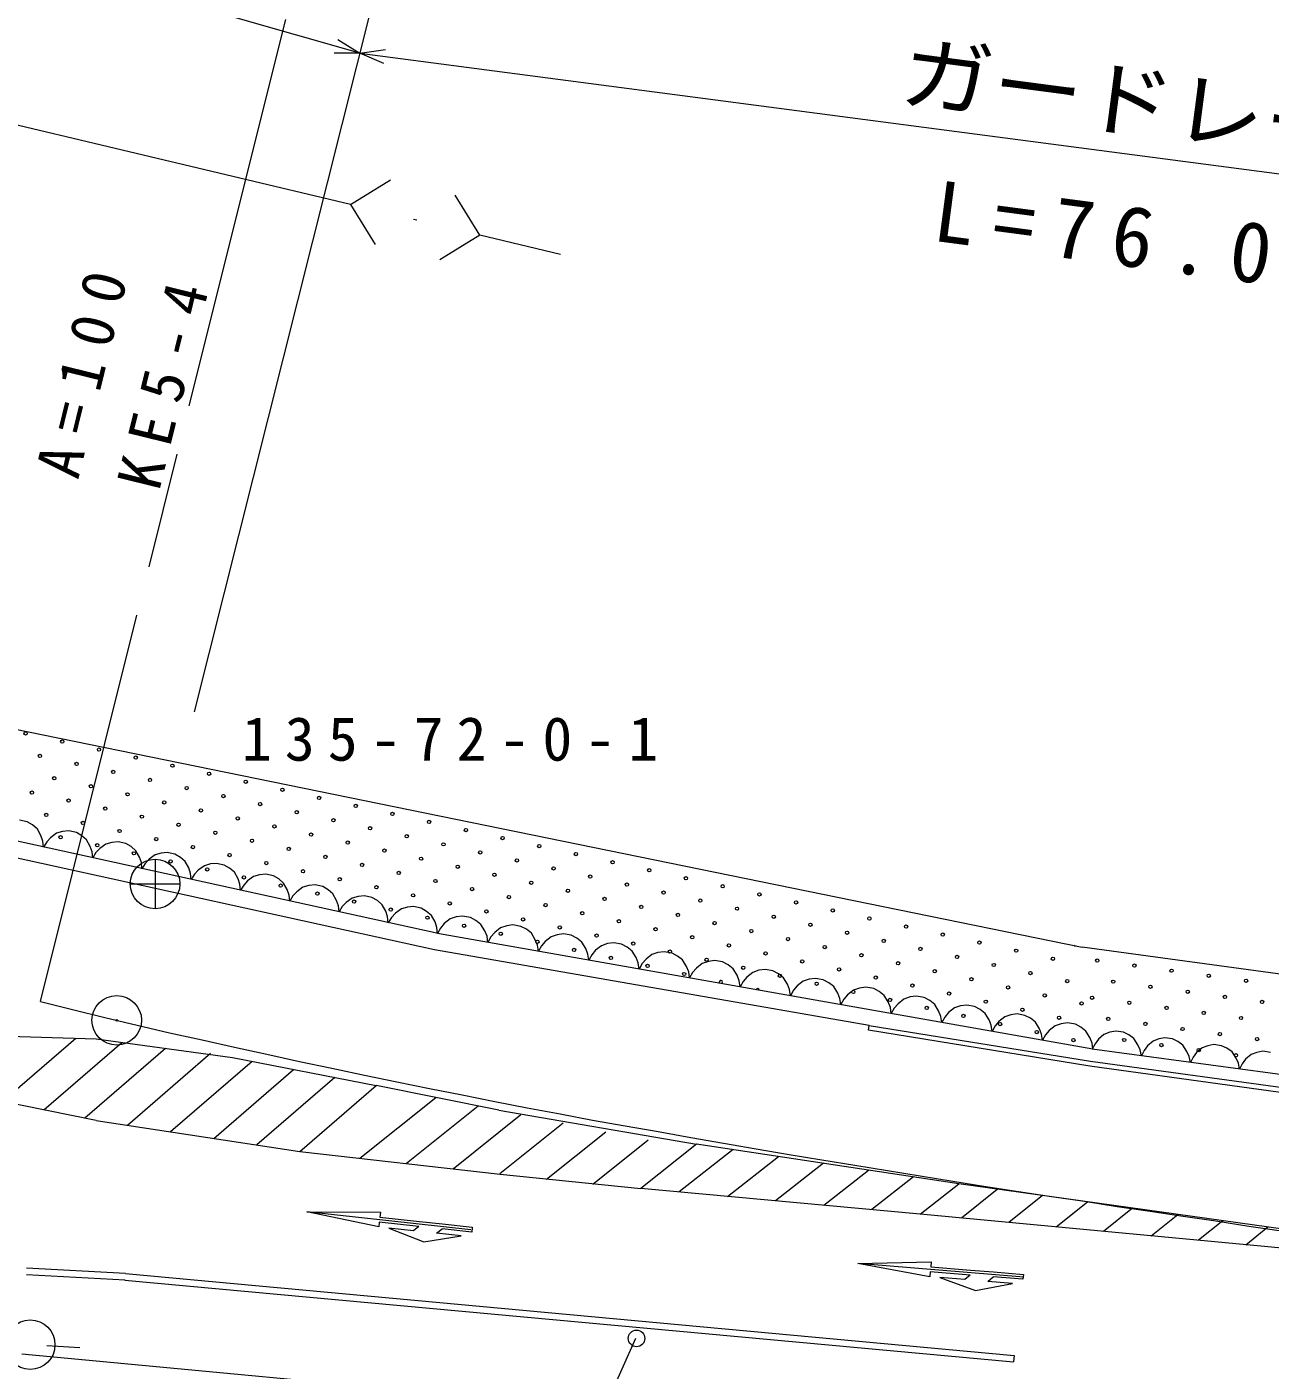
# Model space of a CAD drawing. Units: millimetres, scale not verified. Extents: x 40000 to 680000, y 20000 to 380000.
# Drawn here: x 101686 to 139134, y 275910 to 316387 of the extents above; entities that cross this region are included whole.
import ezdxf
from ezdxf.enums import TextEntityAlignment as Align

# ---------------------------------------------------------------- set-up
doc = ezdxf.new("R2010")
doc.units = ezdxf.units.MM
doc.header["$LTSCALE"] = 1000
doc.linetypes.add('CHAIN', pattern=[18.5, 12, -1.5, 3.5, -1.5])
doc.layers.add('S-BGD', color=7, linetype='Continuous', lineweight=13)
doc.styles.add('ＭＳ ゴシック', font='')
doc.styles.get('ＭＳ ゴシック').set_extended_font_data('MS Gothic')

msp = doc.modelspace()

# ---------------------------------------------------------------- linework, layer by layer
at = {"layer": 'S-BGD', "linetype": 'CHAIN'}
for p, q in [((102092, 287018), (111618, 325127)), ((102092, 287018), (103063, 286776)), ((103063, 286776), (104034, 286535)), ((104034, 286535), (105009, 286306)), ((105009, 286306), (105983, 286077)), ((105983, 286077), (106962, 285860)), ((106962, 285860), (107939, 285643)), ((107939, 285643), (108917, 285426)), ((108917, 285426), (109893, 285210)), ((109893, 285210), (110874, 285005)), ((110874, 285005), (111854, 284801)), ((111854, 284801), (112833, 284597)), ((112833, 284597), (113812, 284393)), ((113812, 284393), (114795, 284201)), ((114795, 284201), (115777, 284009)), ((115777, 284009), (116759, 283818)), ((116759, 283818), (117745, 283638)), ((117745, 283638), (118726, 283447)), ((118726, 283447), (119711, 283268)), ((119711, 283268), (120700, 283100)), ((120700, 283100), (121684, 282921)), ((121684, 282921), (122672, 282754)), ((122672, 282754), (123655, 282575)), ((123655, 282575), (124642, 282409)), ((124642, 282409), (125629, 282242)), ((125629, 282242), (126620, 282087)), ((126620, 282087), (127606, 281921)), ((127606, 281921), (128596, 281767)), ((128596, 281767), (129581, 281601)), ((129581, 281601), (130570, 281447)), ((130570, 281447), (131559, 281293)), ((131559, 281293), (132548, 281139)), ((132548, 281139), (133541, 280997)), ((133541, 280997), (134529, 280843)), ((134529, 280843), (135522, 280701)), ((135522, 280701), (136510, 280547)), ((136510, 280547), (137502, 280406)), ((137502, 280406), (138489, 280252)), ((138489, 280252), (139480, 280111))]:
    msp.add_line(p, q, dxfattribs=at)
at = {"layer": 'S-BGD'}
for p, q in [((111719, 315591), (96541, 319939)), ((106731, 295746), (112072, 316997)), ((111057, 316005), (111719, 315591)), ((111719, 315591), (110939, 315592)), ((111719, 315591), (112490, 315705)), ((112435, 315280), (111719, 315591)), ((111719, 315591), (184570, 306042)), ((111433, 311034), (100721, 313583)), ((111433, 311034), (112639, 311776)), ((115328, 310107), (114586, 311313)), ((111433, 311034), (112175, 309828)), ((113429, 310559), (113332, 310582)), ((115328, 310107), (114123, 309365)), ((117763, 309528), (115328, 310107)), ((99534, 295590), (133475, 288659)), ((114075, 289063), (99193, 292328)), ((101695, 292431), (101465, 292482)), ((101857, 292337), (101695, 292431)), ((102001, 292213), (101857, 292337)), ((102109, 292018), (102001, 292213)), ((102167, 291853), (102109, 292018)), ((102185, 291671), (102167, 291853)), ((102399, 291954), (102282, 291828)), ((102579, 292086), (102399, 291954)), ((102762, 292139), (102579, 292086)), ((102949, 292156), (102762, 292139)), ((103179, 292106), (102949, 292156)), ((103341, 292012), (103179, 292106)), ((103484, 291887), (103341, 292012)), ((103593, 291692), (103484, 291887)), ((113968, 288575), (99086, 291839)), ((102282, 291828), (102185, 291671)), ((103651, 291528), (103593, 291692)), ((103669, 291345), (103651, 291528)), ((103766, 291503), (103669, 291345)), ((103883, 291629), (103766, 291503)), ((104063, 291760), (103883, 291629)), ((104246, 291813), (104063, 291760)), ((104432, 291831), (104246, 291813)), ((104662, 291780), (104432, 291831)), ((104824, 291687), (104662, 291780)), ((104968, 291562), (104824, 291687)), ((105077, 291367), (104968, 291562)), ((105547, 291435), (105366, 291303)), ((105730, 291488), (105547, 291435)), ((105916, 291505), (105730, 291488)), ((106146, 291455), (105916, 291505)), ((106308, 291361), (106146, 291455)), ((105134, 291203), (105077, 291367)), ((105153, 291020), (105134, 291203)), ((105249, 291177), (105153, 291020)), ((105366, 291303), (105249, 291177)), ((105547, 291306), (105547, 289813)), ((106452, 291236), (106308, 291361)), ((106561, 291041), (106452, 291236)), ((106618, 290877), (106561, 291041)), ((107031, 291109), (106850, 290978)), ((107213, 291163), (107031, 291109)), ((107400, 291180), (107213, 291163)), ((107630, 291130), (107400, 291180)), ((107792, 291036), (107630, 291130)), ((107936, 290911), (107792, 291036)), ((106636, 290694), (106618, 290877)), ((106733, 290852), (106636, 290694)), ((106850, 290978), (106733, 290852)), ((108045, 290716), (107936, 290911)), ((108102, 290552), (108045, 290716)), ((108334, 290652), (108217, 290527)), ((108514, 290784), (108334, 290652)), ((108697, 290837), (108514, 290784)), ((108884, 290855), (108697, 290837)), ((109114, 290804), (108884, 290855)), ((109276, 290710), (109114, 290804)), ((109419, 290585), (109276, 290710)), ((104801, 290560), (106293, 290560)), ((108120, 290369), (108102, 290552)), ((108217, 290527), (108120, 290369)), ((109528, 290391), (109419, 290585)), ((109586, 290226), (109528, 290391)), ((109604, 290043), (109586, 290226)), ((109818, 290327), (109701, 290201)), ((109998, 290459), (109818, 290327)), ((110181, 290512), (109998, 290459)), ((110367, 290529), (110181, 290512)), ((110597, 290479), (110367, 290529)), ((110759, 290385), (110597, 290479)), ((110903, 290260), (110759, 290385)), ((111012, 290065), (110903, 290260)), ((109701, 290201), (109604, 290043)), ((111069, 289901), (111012, 290065)), ((111088, 289718), (111069, 289901)), ((111184, 289876), (111088, 289718)), ((111301, 290002), (111184, 289876)), ((111482, 290133), (111301, 290002)), ((111665, 290186), (111482, 290133)), ((111851, 290204), (111665, 290186)), ((112081, 290153), (111851, 290204)), ((112243, 290059), (112081, 290153)), ((112387, 289935), (112243, 290059)), ((112496, 289740), (112387, 289935)), ((113148, 289861), (112966, 289808)), ((113335, 289878), (113148, 289861)), ((113565, 289828), (113335, 289878)), ((113727, 289734), (113565, 289828)), ((112553, 289575), (112496, 289740)), ((112571, 289393), (112553, 289575)), ((112668, 289550), (112571, 289393)), ((112785, 289676), (112668, 289550)), ((112966, 289808), (112785, 289676)), ((113871, 289609), (113727, 289734)), ((113980, 289414), (113871, 289609)), ((114037, 289250), (113980, 289414)), ((114438, 289505), (114260, 289364)), ((114621, 289566), (114438, 289505)), ((114809, 289592), (114621, 289566)), ((115045, 289550), (114809, 289592)), ((115213, 289462), (115045, 289550)), ((115364, 289341), (115213, 289462)), ((114055, 289067), (114037, 289250)), ((114147, 289231), (114055, 289067)), ((133797, 285582), (114055, 289067)), ((114260, 289364), (114147, 289231)), ((115483, 289148), (115364, 289341)), ((115548, 288984), (115483, 289148)), ((115779, 289096), (115665, 288963)), ((115956, 289237), (115779, 289096)), ((116139, 289298), (115956, 289237)), ((116328, 289324), (116139, 289298)), ((116563, 289282), (116328, 289324)), ((116732, 289194), (116563, 289282)), ((116883, 289073), (116732, 289194)), ((117001, 288880), (116883, 289073)), ((117658, 289030), (117475, 288969)), ((117846, 289056), (117658, 289030)), ((118082, 289014), (117846, 289056)), ((118250, 288926), (118082, 289014)), ((115574, 288799), (115548, 288984)), ((115665, 288963), (115574, 288799)), ((117066, 288716), (117001, 288880)), ((117092, 288531), (117066, 288716)), ((117184, 288695), (117092, 288531)), ((117297, 288828), (117184, 288695)), ((117475, 288969), (117297, 288828)), ((118401, 288805), (118250, 288926)), ((118520, 288612), (118401, 288805)), ((118585, 288448), (118520, 288612)), ((118993, 288700), (118816, 288560)), ((119177, 288762), (118993, 288700)), ((119365, 288788), (119177, 288762)), ((119600, 288746), (119365, 288788)), ((119769, 288658), (119600, 288746)), ((119920, 288537), (119769, 288658)), ((183918, 281719), (133475, 288659)), ((127058, 286298), (113968, 288575)), ((118611, 288263), (118585, 288448)), ((118702, 288427), (118611, 288263)), ((118816, 288560), (118702, 288427)), ((120038, 288344), (119920, 288537)), ((120103, 288180), (120038, 288344)), ((120335, 288291), (120221, 288159)), ((120512, 288432), (120335, 288291)), ((120695, 288494), (120512, 288432)), ((120884, 288519), (120695, 288494)), ((121119, 288478), (120884, 288519)), ((121287, 288389), (121119, 288478)), ((121438, 288269), (121287, 288389)), ((121557, 288076), (121438, 288269)), ((122214, 288226), (122031, 288164)), ((122402, 288251), (122214, 288226)), ((122638, 288210), (122402, 288251)), ((122806, 288121), (122638, 288210)), ((120129, 287995), (120103, 288180)), ((120221, 288159), (120129, 287995)), ((121622, 287911), (121557, 288076)), ((121648, 287727), (121622, 287911)), ((121740, 287891), (121648, 287727)), ((121853, 288023), (121740, 287891)), ((122031, 288164), (121853, 288023)), ((122957, 288001), (122806, 288121)), ((123076, 287808), (122957, 288001)), ((123141, 287643), (123076, 287808)), ((123549, 287896), (123372, 287755)), ((123732, 287958), (123549, 287896)), ((123921, 287983), (123732, 287958)), ((124156, 287942), (123921, 287983)), ((124325, 287853), (124156, 287942)), ((124476, 287733), (124325, 287853)), ((123167, 287459), (123141, 287643)), ((123258, 287623), (123167, 287459)), ((123372, 287755), (123258, 287623)), ((124594, 287539), (124476, 287733)), ((124659, 287375), (124594, 287539)), ((124890, 287487), (124777, 287355)), ((125068, 287628), (124890, 287487)), ((125251, 287690), (125068, 287628)), ((125439, 287715), (125251, 287690)), ((125675, 287674), (125439, 287715)), ((125843, 287585), (125675, 287674)), ((125994, 287465), (125843, 287585)), ((126113, 287271), (125994, 287465)), ((126770, 287422), (126586, 287360)), ((126958, 287447), (126770, 287422)), ((127193, 287406), (126958, 287447)), ((127362, 287317), (127193, 287406)), ((124685, 287191), (124659, 287375)), ((124777, 287355), (124685, 287191)), ((126178, 287107), (126113, 287271)), ((126204, 286923), (126178, 287107)), ((126295, 287086), (126204, 286923)), ((126409, 287219), (126295, 287086)), ((126586, 287360), (126409, 287219)), ((127513, 287196), (127362, 287317)), ((127631, 287003), (127513, 287196)), ((127696, 286839), (127631, 287003)), ((128105, 287092), (127928, 286951)), ((128288, 287154), (128105, 287092)), ((128477, 287179), (128288, 287154)), ((128712, 287137), (128477, 287179)), ((128880, 287049), (128712, 287137)), ((129031, 286928), (128880, 287049)), ((127722, 286654), (127696, 286839)), ((127814, 286818), (127722, 286654)), ((127928, 286951), (127814, 286818)), ((129150, 286735), (129031, 286928)), ((129215, 286571), (129150, 286735)), ((129446, 286683), (129333, 286550)), ((129624, 286824), (129446, 286683)), ((129807, 286885), (129624, 286824)), ((129995, 286911), (129807, 286885)), ((130231, 286869), (129995, 286911)), ((130399, 286781), (130231, 286869)), ((130550, 286660), (130399, 286781)), ((130669, 286467), (130550, 286660)), ((131325, 286617), (131142, 286556)), ((131514, 286643), (131325, 286617)), ((131749, 286601), (131514, 286643)), ((131918, 286513), (131749, 286601)), ((127034, 286150), (127058, 286298)), ((127058, 286298), (133725, 285216)), ((129241, 286386), (129215, 286571)), ((129333, 286550), (129241, 286386)), ((130734, 286303), (130669, 286467)), ((130760, 286118), (130734, 286303)), ((130851, 286282), (130760, 286118)), ((130965, 286415), (130851, 286282)), ((131142, 286556), (130965, 286415)), ((132069, 286392), (131918, 286513)), ((132187, 286199), (132069, 286392)), ((132252, 286035), (132187, 286199)), ((132661, 286288), (132483, 286147)), ((132844, 286349), (132661, 286288)), ((133032, 286375), (132844, 286349)), ((133268, 286333), (133032, 286375)), ((133436, 286245), (133268, 286333)), ((133587, 286124), (133436, 286245)), ((99714, 286011), (103768, 285890)), ((103156, 285908), (100957, 284006)), ((102195, 283755), (104542, 285785)), ((103768, 285890), (107875, 285330)), ((133702, 285068), (127034, 286150)), ((132278, 285850), (132252, 286035)), ((132370, 286014), (132278, 285850)), ((132483, 286147), (132370, 286014)), ((133706, 285931), (133587, 286124)), ((133771, 285767), (133706, 285931)), ((133964, 285879), (133860, 285747)), ((134130, 286022), (133964, 285879)), ((134305, 286089), (134130, 286022)), ((134486, 286121), (134305, 286089)), ((134715, 286089), (134486, 286121)), ((134881, 286010), (134715, 286089)), ((135031, 285900), (134881, 286010)), ((135153, 285717), (135031, 285900)), ((135607, 285821), (135441, 285678)), ((135782, 285888), (135607, 285821)), ((135963, 285919), (135782, 285888)), ((136192, 285888), (135963, 285919)), ((136358, 285809), (136192, 285888)), ((136508, 285698), (136358, 285809)), ((105862, 285605), (103433, 283504)), ((104715, 283291), (107221, 285458)), ((133797, 285582), (133771, 285767)), ((133860, 285747), (133777, 285585)), ((181045, 279147), (133777, 285585)), ((135222, 285561), (135153, 285717)), ((135255, 285384), (135222, 285561)), ((135337, 285546), (135255, 285384)), ((135441, 285678), (135337, 285546)), ((136630, 285516), (136508, 285698)), ((136699, 285360), (136630, 285516)), ((136918, 285477), (136814, 285345)), ((137085, 285620), (136918, 285477)), ((137259, 285686), (137085, 285620)), ((137440, 285718), (137259, 285686)), ((137669, 285687), (137440, 285718)), ((137835, 285608), (137669, 285687)), ((137986, 285497), (137835, 285608)), ((138107, 285315), (137986, 285497)), ((138562, 285419), (138396, 285276)), ((138736, 285485), (138562, 285419)), ((138917, 285517), (138736, 285485)), ((139146, 285486), (138917, 285517)), ((108469, 285215), (106014, 283092)), ((107313, 282893), (109716, 284972)), ((107875, 285330), (112211, 284486)), ((153488, 282353), (133702, 285068)), ((133725, 285216), (153508, 282502)), ((136732, 285183), (136699, 285360)), ((136814, 285345), (136732, 285183)), ((138177, 285159), (138107, 285315)), ((138209, 284982), (138177, 285159)), ((138291, 285143), (138209, 284982)), ((138396, 285276), (138291, 285143)), ((103768, 283436), (97780, 284651)), ((110964, 284729), (108612, 282694)), ((109911, 282496), (112211, 284486)), ((115897, 283743), (112211, 284486)), ((111718, 282293), (114006, 284124)), ((115284, 283867), (113122, 282136)), ((103768, 283436), (109911, 282496)), ((114526, 281979), (116563, 283609)), ((115897, 283743), (121859, 282724)), ((117841, 283351), (115930, 281821)), ((117334, 281664), (119120, 283094)), ((120398, 282836), (118737, 281507)), ((121859, 282724), (120183, 281383)), ((122965, 282557), (121335, 281278)), ((129754, 281527), (121859, 282724)), ((109911, 282496), (115940, 281820)), ((122785, 281145), (124323, 282351)), ((125680, 282145), (124236, 281012)), ((115940, 281820), (120183, 281383)), ((125687, 280879), (127038, 281939)), ((128396, 281733), (127138, 280746)), ((128589, 280614), (120183, 281383)), ((128589, 280614), (129754, 281527)), ((141783, 279842), (129754, 281527)), ((129838, 280496), (130916, 281364)), ((132275, 281174), (131265, 280361)), ((132693, 280227), (133633, 280984)), ((115054, 280142), (110123, 280684)), ((110123, 280684), (112335, 280670)), ((112286, 280223), (110123, 280684)), ((112335, 280670), (112318, 280521)), ((112318, 280521), (113511, 280391)), ((141258, 279419), (128589, 280614)), ((134991, 280793), (134120, 280092)), ((135548, 279957), (136350, 280603)), ((112302, 280372), (112286, 280223)), ((113495, 280242), (112302, 280372)), ((112584, 280190), (113645, 279773)), ((113330, 280109), (112584, 280190)), ((113495, 280242), (113330, 280109)), ((113511, 280391), (114207, 280315)), ((114026, 280033), (114191, 280166)), ((115086, 280068), (114191, 280166)), ((114207, 280315), (115102, 280218)), ((115102, 280218), (115086, 280068)), ((137708, 280413), (136975, 279823)), ((138403, 279688), (139067, 280223)), ((113645, 279773), (114771, 279952)), ((114771, 279952), (114026, 280033)), ((104658, 278817), (101675, 278983)), ((126712, 279124), (128923, 279171)), ((131715, 278708), (126712, 279124)), ((128887, 278722), (126712, 279124)), ((128923, 279171), (128911, 279021)), ((128911, 279021), (130107, 278925)), ((130107, 278925), (130805, 278868)), ((104647, 278618), (101674, 278783)), ((104639, 278618), (131408, 276155)), ((104658, 278817), (131426, 276354)), ((128899, 278872), (128887, 278722)), ((130095, 278775), (128899, 278872)), ((129186, 278698), (130258, 278310)), ((129934, 278638), (129186, 278698)), ((130095, 278775), (129934, 278638)), ((130258, 278310), (131379, 278521)), ((130631, 278581), (130793, 278719)), ((131379, 278521), (130631, 278581)), ((131690, 278646), (130793, 278719)), ((130805, 278868), (131702, 278795)), ((131702, 278795), (131690, 278646)), ((120017, 276865), (117455, 271132)), ((102285, 276648), (103284, 276594)), ((101533, 276406), (118120, 274843)), ((131426, 276354), (131408, 276155))]:
    msp.add_line(p, q, dxfattribs=at)
for centre, radius in [((101647, 295094), 49.8), ((102752, 294851), 49.8), ((102079, 294420), 49.8), ((103858, 294609), 49.8), ((104963, 294367), 49.8), ((103184, 294178), 49.8), ((104289, 293935), 49.8), ((106068, 294124), 49.8), ((107173, 293882), 49.8), ((102510, 293746), 49.8), ((103615, 293504), 49.8), ((105394, 293693), 49.8), ((106499, 293450), 49.8), ((108278, 293639), 49.8), ((101836, 293315), 49.8), ((102941, 293072), 49.8), ((104720, 293261), 49.8), ((105825, 293019), 49.8), ((107604, 293208), 49.8), ((109383, 293397), 49.8), ((110488, 293155), 49.8), ((102268, 292641), 49.8), ((104046, 292830), 49.8), ((106930, 292777), 49.8), ((108709, 292966), 49.8), ((109814, 292723), 49.8), ((111593, 292912), 49.8), ((112698, 292670), 49.8), ((103373, 292399), 49.8), ((105152, 292588), 49.8), ((106257, 292345), 49.8), ((108036, 292534), 49.8), ((109141, 292292), 49.8), ((110919, 292481), 49.8), ((112025, 292239), 49.8), ((113803, 292428), 49.8), ((102699, 291967), 49.8), ((104478, 292156), 49.8), ((105583, 291914), 49.8), ((107362, 292103), 49.8), ((108467, 291861), 49.8), ((110246, 292050), 49.8), ((111351, 291807), 49.8), ((113130, 291996), 49.8), ((114909, 292185), 49.8), ((116014, 291943), 49.8), ((103804, 291725), 49.8), ((104909, 291483), 49.8), ((106688, 291672), 49.8), ((107793, 291429), 49.8), ((109572, 291618), 49.8), ((112456, 291565), 49.8), ((114235, 291754), 49.8), ((115340, 291511), 49.8), ((117119, 291700), 49.8), ((118224, 291458), 49.8), ((105547, 290560), 746), ((106014, 291240), 49.8), ((107119, 290998), 49.8), ((108898, 291187), 49.8), ((110677, 291376), 49.8), ((111782, 291133), 49.8), ((113561, 291322), 49.8), ((114666, 291080), 49.8), ((116445, 291269), 49.8), ((117550, 291027), 49.8), ((119329, 291216), 49.8), ((108225, 290755), 49.8), ((110003, 290944), 49.8), ((111108, 290702), 49.8), ((112887, 290891), 49.8), ((113992, 290649), 49.8), ((115771, 290838), 49.8), ((116876, 290595), 49.8), ((118655, 290784), 49.8), ((120434, 290973), 49.8), ((121539, 290731), 49.8), ((109330, 290513), 49.8), ((110435, 290271), 49.8), ((112214, 290460), 49.8), ((113319, 290217), 49.8), ((115098, 290406), 49.8), ((117981, 290353), 49.8), ((119760, 290542), 49.8), ((120865, 290300), 49.8), ((122644, 290489), 49.8), ((123749, 290246), 49.8), ((111540, 290028), 49.8), ((112645, 289786), 49.8), ((114424, 289975), 49.8), ((116203, 290164), 49.8), ((117308, 289922), 49.8), ((119087, 290111), 49.8), ((120192, 289868), 49.8), ((121971, 290057), 49.8), ((123076, 289815), 49.8), ((124854, 290004), 49.8), ((113750, 289544), 49.8), ((115529, 289733), 49.8), ((116634, 289490), 49.8), ((118413, 289679), 49.8), ((119518, 289437), 49.8), ((121297, 289626), 49.8), ((122402, 289383), 49.8), ((124181, 289572), 49.8), ((125960, 289761), 49.8), ((127065, 289519), 49.8), ((114855, 289301), 49.8), ((115960, 289059), 49.8), ((117739, 289248), 49.8), ((118844, 289005), 49.8), ((120623, 289194), 49.8), ((123507, 289141), 49.8), ((125286, 289330), 49.8), ((126391, 289088), 49.8), ((128170, 289277), 49.8), ((129275, 289034), 49.8), ((117065, 288817), 49.8), ((118170, 288574), 49.8), ((119949, 288763), 49.8), ((121728, 288952), 49.8), ((122833, 288710), 49.8), ((124612, 288899), 49.8), ((125717, 288656), 49.8), ((127496, 288845), 49.8), ((128601, 288603), 49.8), ((130380, 288792), 49.8), ((119276, 288332), 49.8), ((121054, 288521), 49.8), ((122160, 288278), 49.8), ((123938, 288467), 49.8), ((125043, 288225), 49.8), ((126822, 288414), 49.8), ((127927, 288172), 49.8), ((129706, 288361), 49.8), ((131485, 288550), 49.8), ((132590, 288307), 49.8), ((133925, 288252), 49.8), ((120381, 288089), 49.8), ((121486, 287847), 49.8), ((123265, 288036), 49.8), ((124370, 287794), 49.8), ((126149, 287983), 49.8), ((129033, 287929), 49.8), ((130811, 288118), 49.8), ((131916, 287876), 49.8), ((135046, 288100), 49.8), ((136167, 287947), 49.8), ((137288, 287794), 49.8), ((125475, 287551), 49.8), ((127254, 287740), 49.8), ((128359, 287498), 49.8), ((130138, 287687), 49.8), ((131243, 287444), 49.8), ((133022, 287633), 49.8), ((134409, 287616), 49.8), ((135530, 287463), 49.8), ((138409, 287642), 49.8), ((104393, 286451), 746), ((126580, 287309), 49.8), ((127685, 287066), 49.8), ((129464, 287255), 49.8), ((130569, 287013), 49.8), ((132348, 287202), 49.8), ((133453, 286960), 49.8), ((133772, 287131), 49.8), ((134893, 286979), 49.8), ((136651, 287310), 49.8), ((137772, 287157), 49.8), ((138893, 287005), 49.8), ((128790, 286824), 49.8), ((129895, 286582), 49.8), ((131674, 286771), 49.8), ((132779, 286528), 49.8), ((136014, 286826), 49.8), ((137136, 286673), 49.8), ((104393, 286451), 22.5), ((131000, 286339), 49.8), ((134257, 286495), 49.8), ((135378, 286342), 49.8), ((136499, 286189), 49.8), ((138257, 286521), 49.8), ((132105, 286097), 49.8), ((133211, 285855), 49.8), ((134741, 285858), 49.8), ((137620, 286036), 49.8), ((138741, 285884), 49.8), ((135862, 285705), 49.8), ((136983, 285552), 49.8), ((138104, 285400), 49.8), ((101786, 276675), 746), ((120049, 276866), 249)]:
    msp.add_circle(centre, radius, dxfattribs=at)
for centre, start, end in [((133264, 288739), 214.3004, 302.6173), ((122591, 287605), 288.8218, 231.1554), ((123696, 287362), 353.429, 166.5482), ((124801, 287120), 74.8925, 85.0846)]:
    msp.add_arc(centre, 49.8, start, end, dxfattribs=at)

# ---------------------------------------------------------------- texts
at = {"layer": 'S-BGD', "style": 'ＭＳ ゴシック', "width": 1.1}
msp.add_text('ガードレール', height=1833, rotation=352.5, dxfattribs=at).set_placement((127859, 313612), align=Align.BOTTOM_LEFT)
at = {"layer": 'S-BGD', "attachment_point": 7, "style": 'ＭＳ ゴシック'}
for s, insert, char_height, rotation in [('\\T1.44;L=76.0', (128914, 309921), 1833, 352.5), ('\\T1.5;A=100', (103248, 302714), 1320, 76.2), ('\\T1.5;KE5-4', (105688, 302363), 1320, 76.2)]:
    msp.add_mtext(s, dxfattribs=dict(at, insert=insert, char_height=char_height, rotation=rotation))
at = {"layer": 'S-BGD', "insert": (108164, 294253), "char_height": 1320, "attachment_point": 7, "style": 'ＭＳ ゴシック'}
msp.add_mtext('\\T1.44;135-72-0-1', dxfattribs=at)

doc.saveas('drawing.dxf')
